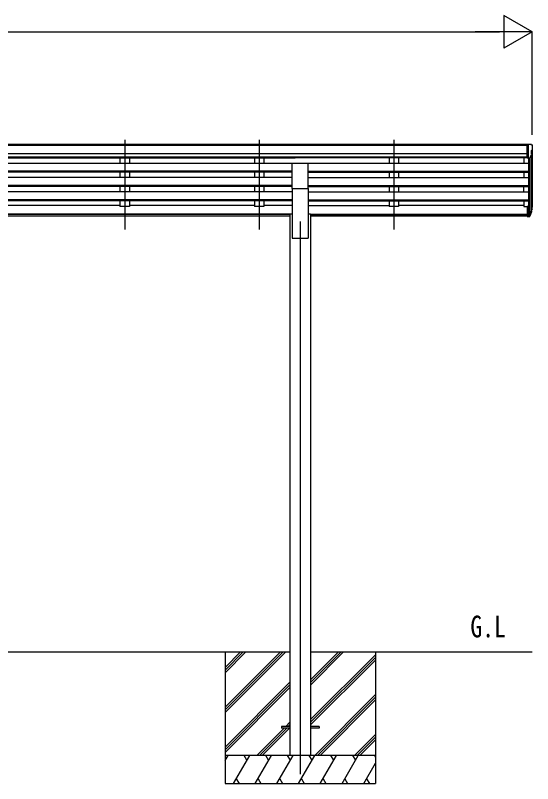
# Model space of a CAD drawing. Units: millimetres, scale not verified. Extents: x -14718 to 14718, y -10395 to 10395.
# Drawn here: x 317 to 3069, y -6038 to -1952 of the extents above; entities that cross this region are included whole.
import ezdxf
from ezdxf.enums import TextEntityAlignment as Align

# ---------------------------------------------------------------- set-up
doc = ezdxf.new("R2010")
doc.units = ezdxf.units.MM
doc.header["$LTSCALE"] = 50
for name, color, linetype in [('0-2_USER1', 3, 'Continuous'), ('0-3_YKK_12', 2, 'Continuous'), ('0-4_YKK_13', 4, 'Continuous'), ('0-5_YKK_A1', 4, 'Continuous'), ('0-6_YKK_D', 6, 'Continuous')]:
    doc.layers.add(name, color=color, linetype=linetype)
doc.styles.add('ＭＳ ゴシック', font='')
doc.styles.get('ＭＳ ゴシック').set_extended_font_data('MS Gothic')

msp = doc.modelspace()

# ---------------------------------------------------------------- linework, layer by layer
at = {"layer": '0-3_YKK_12'}
for p, q in [((898.57, -2614.39), (898.57, -3091.9)), ((898.57, -2614.39), (898.57, -3091.9)), ((1614.57, -2614.39), (1614.57, -3091.9)), ((1614.57, -2614.39), (1614.57, -3091.9)), ((2330.57, -2614.39), (2330.57, -3091.9)), ((2330.57, -2614.39), (2330.57, -3091.9)), ((1832.57, -3048.94), (1832.57, -5987.5))]:
    msp.add_line(p, q, dxfattribs=at)
at = {"layer": '0-4_YKK_13'}
for p, q in [((3040.07, -2638.36), (3030.07, -2638.44)), ((3040.07, -2638.36), (3030.07, -2638.44)), ((3030.07, -2639.96), (3030.07, -2638.44)), ((3030.07, -2639.96), (3030.07, -2638.44)), ((3040.07, -2710.34), (3040.07, -2638.36)), ((3058.57, -2638.36), (3040.07, -2638.36)), ((3040.07, -2710.34), (3040.07, -2638.36)), ((3058.57, -2638.36), (3040.07, -2638.36)), ((3046.57, -2711.34), (3046.57, -2638.36)), ((3046.57, -2711.34), (3046.57, -2638.36)), ((3058.57, -2638.36), (3060.9, -2638.5)), ((3058.57, -2638.36), (3060.9, -2638.5)), ((3061.66, -2638.92), (3065.73, -2644.73)), ((3061.66, -2638.92), (3065.73, -2644.73)), ((3068.57, -2647.73), (3068.57, -2648.36)), ((3068.57, -2647.73), (3068.57, -2648.36)), ((3054.19, -2709.53), (3063.2, -2693.93)), ((3054.19, -2709.53), (3063.2, -2693.93)), ((3060.57, -2672.87), (3060.57, -2689.15)), ((3060.57, -2672.87), (3060.57, -2689.15)), ((3066.04, -2669.54), (3060.72, -2672.61)), ((3066.04, -2669.54), (3060.72, -2672.61)), ((3040.07, -2710.34), (3046.57, -2710.34)), ((3040.07, -2710.34), (3046.57, -2710.34)), ((3046.57, -2711.34), (3051.78, -2711.02)), ((3046.57, -2711.34), (3051.78, -2711.02)), ((1790.07, -2873.56), (1790.07, -2738.34)), ((1790.07, -2738.34), (1875.07, -2738.34)), ((1875.07, -2873.56), (1875.07, -2738.34)), ((1790.07, -2873.56), (1875.07, -2873.56)), ((3040.07, -2967.51), (3040.07, -3021.55)), ((3040.07, -2967.51), (3046.57, -2967.51)), ((3046.57, -2967.51), (3046.57, -3022.29)), ((3064.87, -2980.33), (3061.6, -2987.39)), ((3065.48, -2981.7), (3061.6, -2989.65)), ((3040.07, -3007.65), (3046.57, -3007.65)), ((3040.07, -3012.52), (3046.57, -3012.52)), ((3040.07, -3021.55), (3046.57, -3021.55)), ((3046.57, -3012.54), (3051.7, -3012.54)), ((3046.57, -3014.35), (3051.41, -3014.35)), ((3046.57, -3022.29), (3051.41, -3022.29)), ((3053, -3011.87), (3060.76, -2996.46)), ((3062.21, -2996.82), (3054.01, -3013)), ((3062.82, -2997.38), (3054.01, -3020.93)), ((3063.16, -2992.98), (3062.82, -2997.38)), ((1732.57, -5733), (1732.57, -5742)), ((1777.57, -5733), (1732.57, -5733)), ((1777.57, -5742), (1732.57, -5742)), ((1932.57, -5733), (1887.57, -5733)), ((1932.57, -5742), (1887.57, -5742)), ((1932.57, -5733), (1932.57, -5742))]:
    msp.add_line(p, q, dxfattribs=at)
for centre, radius, start, end in [((3060.84, -2639.5), 1, 35, 86.5), ((3060.84, -2639.5), 1, 35, 86.5), ((3065.57, -2647.73), 3, 0, 87), ((3065.57, -2647.73), 3, 0, 87), ((2866.57, -2648.36), 202, 355.05096, 0), ((2866.57, -2648.36), 202, 355.05096, 0), ((3060.87, -2672.87), 0.3, 120, 180), ((3060.87, -2672.87), 0.3, 120, 180), ((3060.87, -2689.15), 0.3, 180, 265.2833), ((3060.87, -2689.15), 0.3, 180, 265.2833), ((3060.6, -2692.43), 3, 330, 85.2833), ((3060.6, -2692.43), 3, 330, 85.2833), ((3061.66, -2665.17), 6.18, 315.00103, 354.2965), ((3061.67, -2665.17), 6.18, 315.00103, 354.2965), ((3051.6, -2708.03), 3, 273.5, 330), ((3051.6, -2708.03), 3, 273.5, 330), ((3035.98, -2970.83), 30.41, 341.80266, 352.8448), ((3037.39, -2972.59), 29.53, 342.01856, 353.49194)]:
    msp.add_arc(centre, radius, start, end, dxfattribs=at)
for centre, major_axis, ratio, start_param, end_param in [((2978.71, -2966.34), (-87.93, 4.42), 0.541684, 3.060334, 3.2172517), ((2977.92, -2973.02), (89.06, 1.43), 0.57596, 6.1985533, 6.3701348), ((3051.41, -3011.64), (3, 0), 0.90356, 4.712389, 5.7595865), ((3051.41, -3019.58), (-3, 0), 0.90356, 1.5707963, 2.6179939), ((3051.7, -3011.19), (1.5, 0), 0.90356, 4.712389, 5.7595865), ((2976.65, -2972.92), (88.05, 0), 0.90356, 5.9828017, 6.0168888), ((3061.86, -2992.98), (-1.3, 0), 0.90356, 2.9359903, 4.9130961), ((2975.94, -2976.79), (89.07, 0), 0.90356, 6.0316505, 6.077583)]:
    msp.add_ellipse(centre, major_axis=major_axis, ratio=ratio, start_param=start_param, end_param=end_param, dxfattribs=at)
at = {"layer": '0-5_YKK_A1'}
for p, q in [((3040.07, -2639.96), (-2674.93, -2639.96)), ((3040.07, -2645.18), (-2674.93, -2645.18)), ((3040.07, -2688.71), (-2674.93, -2688.71)), ((3066.57, -2668.93), (3066.57, -2967.15)), ((3040.07, -2706.56), (-2674.93, -2706.56)), ((-2674.93, -2709.81), (1805.07, -2709.81)), ((873.57, -2709.81), (873.57, -2738.15)), ((923.57, -2709.81), (923.57, -2738.15)), ((1589.57, -2709.81), (1589.57, -2738.15)), ((1639.57, -2709.81), (1639.57, -2738.15)), ((3040.07, -2709.91), (1805.07, -2709.81)), ((2305.57, -2709.81), (2305.57, -2738.15)), ((2355.57, -2709.81), (2355.57, -2738.15)), ((3021.57, -2709.81), (3021.57, -2738.15)), ((3046.57, -2711.34), (3046.57, -2967.51)), ((3052.57, -2710.87), (3052.58, -3012.29)), ((3061.6, -2696.7), (3061.6, -2993.86)), ((-2681.43, -2738.15), (3046.57, -2738.15)), ((1790.07, -2780.03), (-1424.93, -2780.03)), ((1790.07, -2781.53), (-1424.93, -2781.53)), ((1790.07, -2785.85), (-1424.93, -2785.85)), ((1790.07, -2814.59), (-1424.93, -2814.59)), ((873.57, -2785.85), (873.57, -2814.59)), ((923.57, -2785.85), (923.57, -2814.59)), ((1589.57, -2785.85), (1589.57, -2814.59)), ((1639.57, -2785.85), (1639.57, -2814.59)), ((1875.07, -2780.03), (3046.57, -2780.03)), ((1875.07, -2781.53), (3046.57, -2781.53)), ((1875.07, -2785.85), (3046.57, -2785.85)), ((1875.07, -2814.59), (3046.57, -2814.59)), ((2305.57, -2785.85), (2305.57, -2814.59)), ((2355.57, -2785.85), (2355.57, -2814.59)), ((3021.57, -2785.85), (3021.57, -2814.59)), ((1790.07, -2856.47), (-1424.93, -2856.47)), ((1790.07, -2857.96), (-1424.93, -2857.96)), ((1875.07, -2856.47), (3046.57, -2856.47)), ((1875.07, -2857.96), (3046.57, -2857.96)), ((1790.07, -2862.28), (-1424.93, -2862.28)), ((1790.07, -2891.03), (-1424.93, -2891.03)), ((873.57, -2862.28), (873.57, -2891.03)), ((923.57, -2862.28), (923.57, -2891.03)), ((1589.57, -2862.28), (1589.57, -2891.03)), ((1639.57, -2862.28), (1639.57, -2891.03)), ((1790.07, -2873.56), (1790.07, -3137.5)), ((1875.07, -2862.28), (3046.57, -2862.28)), ((1875.07, -2873.56), (1875.07, -3137.5)), ((1875.07, -2891.03), (3046.57, -2891.03)), ((2305.57, -2862.28), (2305.57, -2891.03)), ((2355.57, -2862.28), (2355.57, -2891.03)), ((3021.57, -2891.03), (3021.57, -2862.28)), ((1790.07, -2932.91), (-1424.93, -2932.91)), ((1790.07, -2934.4), (-1424.93, -2934.4)), ((1790.07, -2938.72), (-1424.93, -2938.72)), ((873.57, -2938.72), (873.57, -2968.15)), ((923.57, -2938.72), (923.57, -2968.15)), ((1589.57, -2938.72), (1589.57, -2968.15)), ((1639.57, -2938.72), (1639.57, -2968.15)), ((1875.07, -2932.91), (3046.57, -2932.91)), ((1875.07, -2934.4), (3046.57, -2934.4)), ((1875.07, -2938.72), (3046.57, -2938.72)), ((2305.57, -2938.72), (2305.57, -2968.15)), ((2355.57, -2938.72), (2355.57, -2968.15)), ((3021.57, -2938.72), (3021.57, -2968.15)), ((873.57, -2963.2), (207.57, -2963.2)), ((923.57, -2968.15), (873.57, -2968.15)), ((1589.57, -2963.2), (923.57, -2963.2)), ((1639.57, -2968.15), (1589.57, -2968.15)), ((1790.07, -2963.2), (1639.57, -2963.2)), ((1875.07, -2963.2), (2305.57, -2963.2)), ((2355.57, -2968.15), (2305.57, -2968.15)), ((3021.57, -2963.2), (2355.57, -2963.2)), ((3021.57, -2968.15), (3040.07, -2968.15)), ((1777.57, -3010.22), (-1412.43, -3010.22)), ((1777.57, -3011.61), (-1412.43, -3011.61)), ((1777.57, -3019.3), (-1412.43, -3019.3)), ((1777.57, -3007.51), (1777.57, -5887.5)), ((1777.57, -3007.51), (1790.07, -3007.51)), ((1875.07, -3007.51), (1887.57, -3007.51)), ((1887.57, -3007.51), (1887.57, -5887.5)), ((1887.57, -3010.22), (3040.07, -3010.22)), ((1887.57, -3011.61), (3040.07, -3011.61)), ((3040.07, -3019.3), (1887.57, -3019.3)), ((1790.07, -3137.5), (1875.07, -3137.5)), ((-1412.43, -5337.5), (1777.57, -5337.5)), ((1432.57, -5337.5), (1432.57, -6037.5)), ((1432.57, -5631.68), (1726.75, -5337.5)), ((1432.57, -5645.82), (1740.89, -5337.5)), ((1432.57, -5659.96), (1755.03, -5337.5)), ((1432.57, -5447.83), (1542.9, -5337.5)), ((1432.57, -5433.69), (1528.76, -5337.5)), ((1432.57, -5419.55), (1514.62, -5337.5)), ((1887.57, -5337.5), (3066.57, -5337.5)), ((1887.57, -5513.33), (2063.4, -5337.5)), ((1887.57, -5499.19), (2049.26, -5337.5)), ((1887.57, -5485.04), (2035.12, -5337.5)), ((2232.57, -5337.5), (2232.57, -6037.5)), ((1887.57, -5697.18), (2232.57, -5352.18)), ((1887.57, -5711.32), (2232.57, -5366.32)), ((1887.57, -5725.46), (2232.57, -5380.46)), ((1432.57, -5843.81), (1777.57, -5498.81)), ((1432.57, -5857.95), (1777.57, -5512.95)), ((1432.57, -5872.09), (1777.57, -5527.09)), ((1909.38, -5887.5), (2232.57, -5564.31)), ((1923.52, -5887.5), (2232.57, -5578.45)), ((1937.66, -5887.5), (2232.57, -5592.59)), ((1755.51, -5733), (1777.57, -5710.94)), ((1601.01, -5887.5), (1746.51, -5742)), ((1615.15, -5887.5), (1760.65, -5742)), ((1629.3, -5887.5), (1774.8, -5742)), ((1769.65, -5733), (1777.57, -5725.08)), ((2121.51, -5887.5), (2232.57, -5776.44)), ((2135.65, -5887.5), (2232.57, -5790.58)), ((2149.8, -5887.5), (2232.57, -5804.73)), ((2232.57, -5887.5), (1432.57, -5887.5)), ((1432.57, -5915), (1448.45, -5887.5)), ((1477.32, -6037.5), (1563.92, -5887.5)), ((1548.92, -5913.48), (1533.92, -5887.5)), ((1592.79, -6037.5), (1679.39, -5887.5)), ((1664.39, -5913.48), (1649.39, -5887.5)), ((1708.26, -6037.5), (1794.86, -5887.5)), ((1779.86, -5913.48), (1764.86, -5887.5)), ((1823.73, -6037.5), (1910.33, -5887.5)), ((1895.33, -5913.48), (1880.33, -5887.5)), ((1939.2, -6037.5), (2025.8, -5887.5)), ((2010.8, -5913.48), (1995.8, -5887.5)), ((2054.67, -6037.5), (2141.27, -5887.5)), ((2111.27, -5887.5), (2126.27, -5913.48)), ((2226.74, -5887.5), (2232.57, -5897.6)), ((2170.14, -6037.5), (2232.57, -5929.36)), ((1432.57, -6037.5), (2232.57, -6037.5)), ((1492.31, -6011.52), (1507.31, -6037.5)), ((1607.78, -6011.52), (1622.78, -6037.5)), ((1723.26, -6011.52), (1738.26, -6037.5)), ((1838.73, -6011.52), (1853.72, -6037.5)), ((1954.2, -6011.52), (1969.19, -6037.5)), ((2069.67, -6011.52), (2084.66, -6037.5)), ((2185.13, -6011.52), (2200.13, -6037.5))]:
    msp.add_line(p, q, dxfattribs=at)
at = {"layer": '0-6_YKK_D'}
for p, q in [((3066.57, -2039.96), (2915.01, -1952.46)), ((2915.01, -1952.46), (2915.01, -2127.46)), ((-2526.43, -2039.96), (2891.57, -2039.96)), ((3066.57, -2039.96), (2763.46, -2039.96)), ((3066.57, -2039.96), (2915.01, -2127.46)), ((3066.57, -2588.36), (3066.57, -2038.96))]:
    msp.add_line(p, q, dxfattribs=at)

# ---------------------------------------------------------------- texts
at = {"layer": '0-2_USER1', "style": 'ＭＳ ゴシック', "width": 0.8}
msp.add_text('G.L', height=115.5, dxfattribs=at).set_placement((2737.5, -5294.5), align=Align.BOTTOM_LEFT)

doc.saveas('drawing.dxf')
